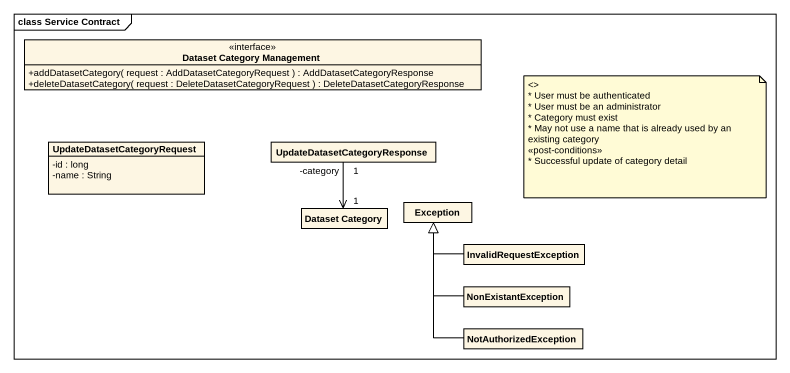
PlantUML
@startuml
mainframe class Service Contract
hide circle
hide empty members
skinparam classAttributeIconSize 0
interface "Dataset Category Management" as Dataset_Category_Management {
  +addDatasetCategory( request : AddDatasetCategoryRequest ) : AddDatasetCategoryResponse
  +deleteDatasetCategory( request : DeleteDatasetCategoryRequest ) : DeleteDatasetCategoryResponse
}
class UpdateDatasetCategoryRequest {
  -id : long
  -name : String
}
class "UpdateDatasetCategoryResponse" as UpdateDatasetCategoryRespons
class "Exception" as Exception_
class "Dataset Category" as Dataset_Category
class InvalidRequestException
class NonExistantException
class NotAuthorizedException
UpdateDatasetCategoryRespons "1\n-category" --> "1" Dataset_Category
InvalidRequestException -left-|> Exception_
NonExistantException -up-|> Exception_
NotAuthorizedException -up-|> Exception_
note as N1
  <>
  * User must be authenticated
  * User must be an administrator
  * Category must exist
  * May not use a name that is already used by an
  existing category
  <<post-conditions>>
  * Successful update of category detail
end note
@enduml
